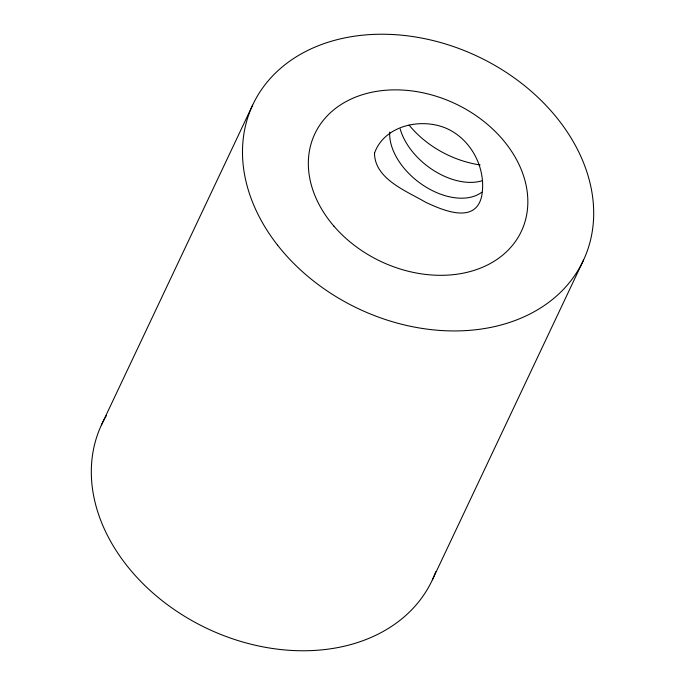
<?xml version="1.0" encoding="UTF-8"?>
<svg xmlns="http://www.w3.org/2000/svg" width="685" height="685" viewBox="0 0 685 685"><rect width="100%" height="100%" fill="white"/><g stroke="black" fill="none" stroke-linecap="round" stroke-linejoin="round"><path stroke-width="1.03" d="M101.431 425L252.611 105.173M432.389 579.827L583.569 260M480.134 164.965C452.913 160.821 426.584 146.453 409.099 125.115M435.746 571.727A182.69 139.535 25.3 0 1 208.719 629.241A182.69 139.535 25.3 0 1 104.976 418.055M105.447 417.208A182.69 139.535 25.3 0 1 106.432 415.521M481.992 180.797A57.651 36.725 37.3 0 1 400.186 128.943M481.803 192.22A57.651 36.725 37.3 0 1 423.707 185.644A57.651 36.725 37.3 0 1 389.705 132.094M374.524 153.123C374.592 179.136 406.873 191.192 426.036 202.469C442.955 210.304 475.339 224.423 481.641 196.304C486.461 171.027 473.6 143.276 451.107 130.707C425.727 116.399 384.884 123.814 374.524 153.123M277.571 245.161A182.69 139.535 25.3 0 0 579.553 267.792A182.69 139.535 25.3 0 0 397.154 34.807A182.69 139.535 25.3 0 0 277.571 245.161M333.886 226.11A114.181 87.209 25.3 0 0 521.157 231.735A114.181 87.209 25.3 0 0 399.235 89.923A114.181 87.209 25.3 0 0 333.886 226.11"/></g></svg>
